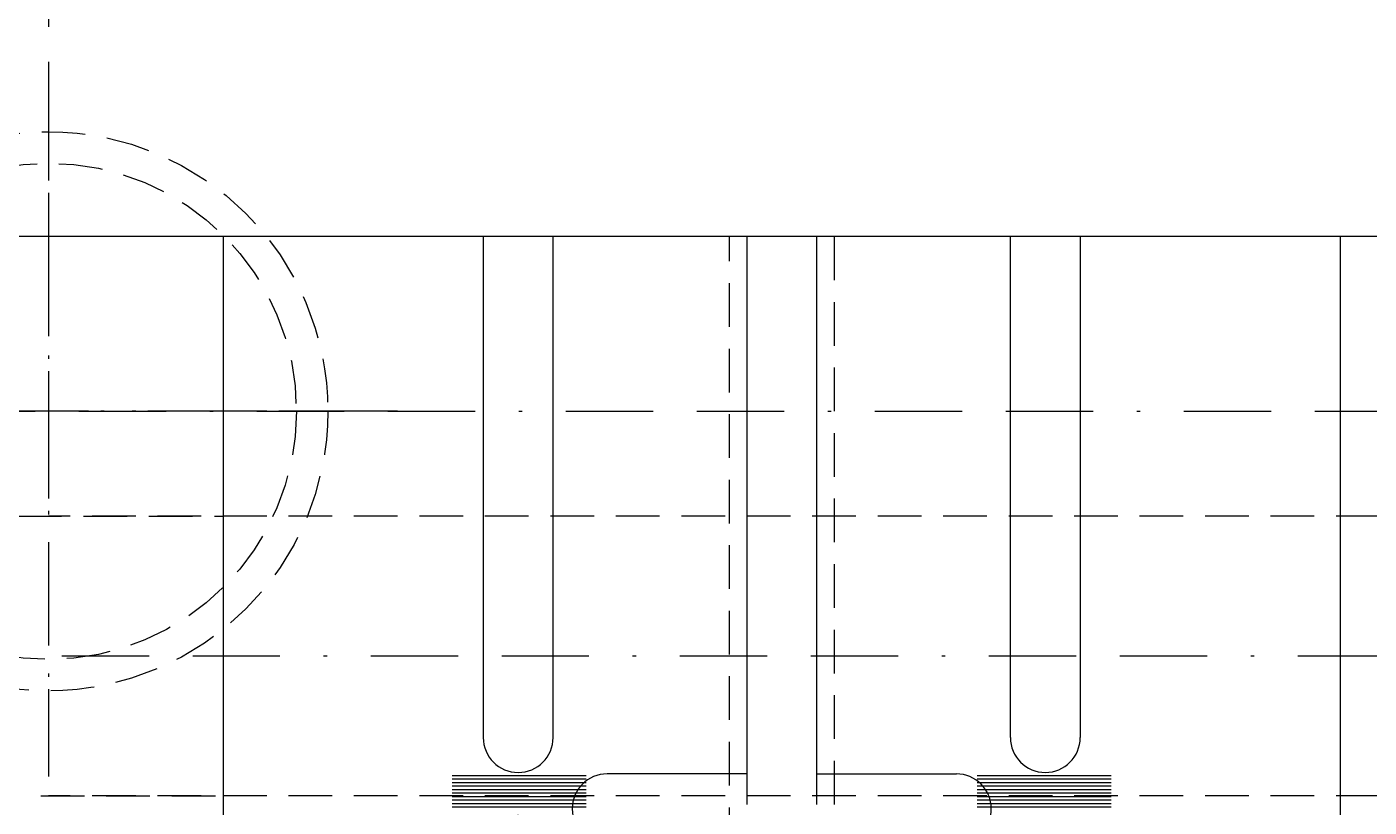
# Model space of a CAD drawing. Extents: x -430 to 437, y -440 to 538.
# Drawn here: x -198.07 to -159.62, y 261.1 to 283.43 of the extents above; entities that cross this region are included whole.
import ezdxf

# ---------------------------------------------------------------- set-up
doc = ezdxf.new("R2010")
doc.units = 0
doc.linetypes.add('BORDER', pattern=[8.75, 2.5, -1.25, 2.5, -1.25, 0, -1.25])
doc.linetypes.add('HIDDEN', pattern=[1.875, 1.25, -0.625])
for name, color, linetype in [('1', 7, 'CONTINUOUS'), ('100', 7, 'CONTINUOUS'), ('11', 7, 'CONTINUOUS')]:
    doc.layers.add(name, color=color, linetype=linetype)

msp = doc.modelspace()

# ---------------------------------------------------------------- linework, layer by layer
at = {"layer": '1', "color": 141, "linetype": 'BORDER'}
for p, q in [((-197.447, 374.4258), (-197.447, 70.4258)), ((-197.447, 282.4258), (-197.447, 272.4258)), ((-197.447, 281.5258), (-197.447, 272.4258)), ((-271.129, 272.4258), (-100.447, 272.4258)), ((-197.447, 272.4258), (-207.447, 272.4258)), ((-197.447, 272.4258), (-206.547, 272.4258)), ((-188.347, 272.4258), (-197.447, 272.4258)), ((-197.447, 272.4258), (-197.447, 263.3258)), ((-187.447, 272.4258), (-197.447, 272.4258)), ((-197.447, 272.4258), (-197.447, 262.4258)), ((-183.995, 253.2758), (-183.995, 262.0935))]:
    msp.add_line(p, q, dxfattribs=at)
at = {"layer": '1', "color": 7, "linetype": 'CONTINUOUS'}
msp.add_line((-127.447, 277.4258), (-215.5106, 277.4258), dxfattribs=at)
at = {"layer": '1', "color": 7, "linetype": 'HIDDEN'}
for radius in [8, 7.1]:
    msp.add_circle((-197.447, 272.4258), radius, dxfattribs=at)
at = {"layer": '100', "color": 213, "linetype": 'CONTINUOUS'}
for p, q in [((-192.447, 277.4258), (-192.447, 238.6498)), ((-160.447, 238.6498), (-160.447, 277.4258)), ((-185.8829, 261.8058), (-182.045, 261.8058)), ((-185.8826, 261.9058), (-182.045, 261.9058)), ((-185.8823, 262.0058), (-182.045, 262.0058)), ((-170.849, 262.0058), (-167.0118, 262.0058)), ((-170.849, 261.9058), (-167.0115, 261.9058)), ((-170.849, 261.8058), (-167.0112, 261.8058)), ((-185.884, 261.4058), (-182.045, 261.4058)), ((-185.8837, 261.5058), (-182.045, 261.5058)), ((-185.8834, 261.6058), (-182.045, 261.6058)), ((-185.8832, 261.7058), (-182.045, 261.7058)), ((-170.849, 261.7058), (-167.0109, 261.7058)), ((-170.849, 261.6058), (-167.0106, 261.6058)), ((-170.849, 261.5058), (-167.0103, 261.5058)), ((-170.849, 261.4058), (-167.01, 261.4058)), ((-185.8849, 261.1058), (-182.045, 261.1058)), ((-185.8846, 261.2058), (-182.045, 261.2058)), ((-185.8843, 261.3058), (-182.045, 261.3058)), ((-170.849, 261.3058), (-167.0098, 261.3058)), ((-170.849, 261.2058), (-167.0095, 261.2058)), ((-170.849, 261.1058), (-167.0092, 261.1058))]:
    msp.add_line(p, q, dxfattribs=at)
at = {"layer": '100', "color": 30, "linetype": 'CONTINUOUS'}
for p, q in [((-184.995, 277.4258), (-184.995, 263.0898)), ((-182.995, 263.0898), (-182.995, 277.4258)), ((-177.447, 277.4258), (-177.447, 262.0498)), ((-175.447, 277.4258), (-175.447, 262.0498)), ((-169.899, 263.0898), (-169.899, 277.4258)), ((-167.899, 277.4258), (-167.899, 263.0898)), ((-177.447, 262.0498), (-181.447, 262.0498)), ((-175.447, 262.0498), (-171.447, 262.0498))]:
    msp.add_line(p, q, dxfattribs=at)
at = {"layer": '100', "color": 213, "linetype": 'HIDDEN'}
for p, q in [((-177.947, 252.3416), (-177.947, 277.4258)), ((-174.947, 277.4258), (-174.947, 252.3416))]:
    msp.add_line(p, q, dxfattribs=at)
at = {"layer": '100', "color": 91, "linetype": 'HIDDEN'}
for p, q in [((-177.447, 277.4258), (-177.447, 252.8698)), ((-175.447, 277.4258), (-175.447, 252.8698))]:
    msp.add_line(p, q, dxfattribs=at)
at = {"layer": '100', "color": 30, "linetype": 'CONTINUOUS'}
for centre, start, end in [((-183.995, 263.0898), 180, 0), ((-168.899, 263.0898), 180, 0), ((-181.447, 261.0498), 90, 270), ((-171.447, 261.0498), 270, 90)]:
    msp.add_arc(centre, 1, start, end, dxfattribs=at)
at = {"layer": '11', "color": 141, "linetype": 'HIDDEN'}
for p, q in [((-213.3211, 269.4258), (-192.447, 269.4258)), ((-142.447, 269.4258), (-197.447, 269.4258)), ((-212.6677, 261.4258), (-192.447, 261.4258)), ((-142.447, 261.4258), (-197.447, 261.4258))]:
    msp.add_line(p, q, dxfattribs=at)
at = {"layer": '11', "color": 141, "linetype": 'BORDER'}
msp.add_line((-214.767, 265.4258), (-125.447, 265.4258), dxfattribs=at)

doc.saveas('drawing.dxf')
